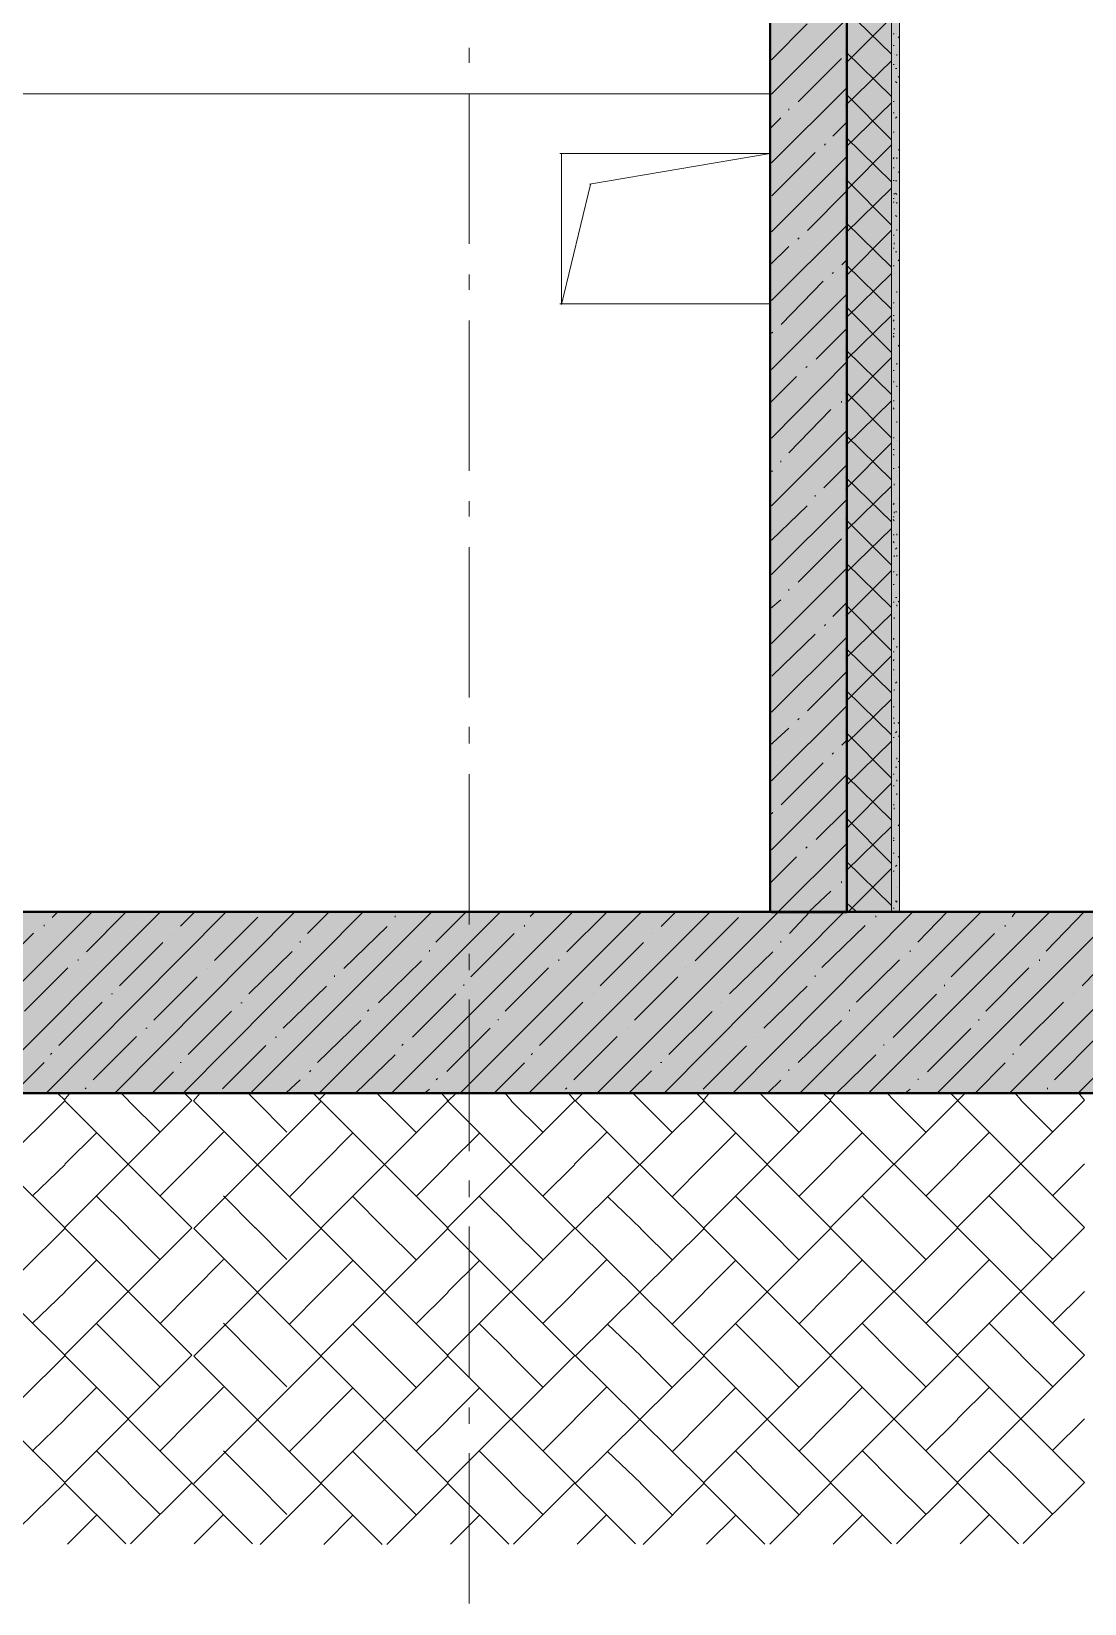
# Model space of a CAD drawing. Header units: millimetres. Extents: x -135211 to 49383, y -8033 to 228499.
# Drawn here: x -48053 to -44554, y 42859 to 48081 of the extents above; entities that cross this region are included whole.
import ezdxf

# ---------------------------------------------------------------- set-up
doc = ezdxf.new("R2010")
doc.units = ezdxf.units.MM
doc.layers.add('PDF _Геометрия', color=7, linetype='Continuous', true_color=0x1d1d1d)
doc.layers.add('PDF _Сплошная заливка', color=7, linetype='Continuous', true_color=0xffffff)

msp = doc.modelspace()

# ---------------------------------------------------------------- hatches: boundary and pattern name
at = {"layer": 'PDF _Сплошная заливка', "transparency": 33554559}
h = msp.add_hatch(color=256, dxfattribs=at)
h.paths.add_polyline_path([(-99774.8, 44556.2), (-99774.8, 45156.6), (-104045.4, 45156.6), (-104045.4, 44556.2)])
h.paths.add_polyline_path([(646.3, 44556.2), (646.3, 45156.6), (-26352.2, 45156.6), (-26352.2, 44556.2)])
h.paths.add_polyline_path([(-26398.8, 44556.2), (-26398.8, 45156.6), (-50899.8, 45156.6), (-50899.8, 44556.2)])
h.paths.add_polyline_path([(-50950.6, 44556.2), (-50950.6, 45156.6), (-98974.8, 45156.6), (-98974.8, 44556.2)])

# ---------------------------------------------------------------- linework, layer by layer
at = {"layer": 'PDF _Геометрия', "color": 7, "lineweight": 40}
for points in [[(-45594, 45155.2), (-45344.4, 45155.2), (-45344.4, 48283.7), (-45344.4, 48524.9), (-45344.4, 52533.9), (-45344.4, 52775.3), (-45344.4, 56733.4), (-45344.4, 56974.7), (-45344.4, 60932.9), (-45344.4, 61174.2), (-50644.8, 61174.2)], [(-50895.1, 44554.3), (-26392.5, 44554.3), (-26392.5, 45155.4), (-26392.5, 48283.9), (-26392.5, 48525.2), (-26392.5, 52534.1), (-26392.5, 52775.4), (-44091.7, 52775.4)], [(-50649, 48285.1), (-45598.9, 48285.1), (-45598.9, 45156.9)], [(-44096.1, 48285.1), (-26646.9, 48285.1), (-26646.9, 45156.8), (-50648.6, 45156.8)], [(-45344.4, 48283.7), (-45344.4, 45155.2)]]:
    msp.add_lwpolyline(points, dxfattribs=at)
at = {"layer": 'PDF _Геометрия', "color": 7, "lineweight": 9}
for points in [[(-47116, 61174.6), (-45168.9, 61174.6), (-45168.9, 57055.7), (-45194.3, 57055.7), (-45168.9, 57055.7), (-45168.9, 52856.3), (-45168.9, 48652.7), (-45168.9, 45156), (-45194.3, 45156)], [(-45347.5, 45156.4), (-45195.3, 45156.4), (-45195.3, 48653), (-45195.3, 52856.5), (-45347.5, 52856.5), (-45195.3, 52856.5), (-45195.3, 57055.9), (-45347.5, 57055.9), (-45195.3, 57055.9), (-45195.3, 61174.8), (-45347.5, 61174.8)], [(-45168.9, 45156), (-45168.9, 48652.7), (-45194.3, 48652.7), (-45168.9, 48652.7), (-45168.9, 52856.3), (-45194.3, 52856.3), (-45168.9, 52856.3), (-45168.9, 57055.7), (-45168.9, 61174.6), (-45194.3, 61174.6)], [(-50098.6, 47874.5), (-45598.9, 47874.5), (-45598.9, 48285.1)], [(-46599.1, 47976.5), (-46599.1, 48027.3)], [(-46199.8, 47574), (-45598.9, 47675.6), (-46297.6, 47675.6), (-45598.9, 47675.6), (-45598.9, 47874.5), (-48447.5, 47874.5)], [(-46599.1, 47375.4), (-46599.1, 47874.9)], [(-50098.6, 45156.9), (-45598.9, 45156.9), (-45598.9, 47176.1), (-46297.6, 47176.1), (-45598.9, 47176.1), (-45598.9, 47675.6)], [(-46292.6, 47174.6), (-46195.5, 47572.5)], [(-46599.1, 47223), (-46599.1, 47273.8)], [(-46599.1, 46621.9), (-46599.1, 47121.4)], [(-45598.9, 45457.4), (-45598.9, 46714.6)], [(-44274, 46727.4), (-44274, 45156.9), (-45171.5, 45156.9)], [(-45168.9, 46713.9), (-45168.9, 45456.6)], [(-46599.1, 46469.5), (-46599.1, 46520.3)], [(-46599.1, 45868.4), (-46599.1, 46368)], [(-46599.1, 45716.1), (-46599.1, 45771.1)], [(-46599.1, 45115), (-46599.1, 45614.5)], [(251.1, 45156.7), (640.3, 45156.7), (640.3, 44555.6), (-97975.2, 44555.6)], [(-46599.1, 44962.6), (-46599.1, 45017.6)], [(-46599.1, 44361.5), (-46599.1, 44865.2)], [(-46599.1, 44209.1), (-46599.1, 44264.1)], [(-46599.1, 43612.2), (-46599.1, 44111.7)], [(-46599.1, 43455.6), (-46599.1, 43510.6)], [(-46599.1, 42858.8), (-46599.1, 43358.2)]]:
    msp.add_lwpolyline(points, dxfattribs=at)
at = {"layer": 'PDF _Геометрия', "lineweight": 9}
for points in [[(-45195.3, 48005.3), (-45347.5, 48153.5)], [(-45594.4, 47987.4), (-45476, 48106)], [(-45594, 47873), (-45344.4, 48122.8)], [(-45347.5, 47975.7), (-45195.3, 48128)], [(-45195.3, 47865.6), (-45347.5, 48013.8)], [(-45505.9, 47847.8), (-45362, 47991.8)], [(-45347.5, 47836), (-45195.3, 47984.1)], [(-45594, 47644.4), (-45344.4, 47894.2)], [(-45195.3, 47721.7), (-45347.5, 47874)], [(-45347.5, 47696.3), (-45195.3, 47844.5)], [(-45597.6, 47759.8), (-45563.8, 47793.7)], [(-45537.4, 47820.2), (-45537.4, 47824.4)], [(-45390.8, 47733.3), (-45344.4, 47779.9)], [(-45418.9, 47703.1), (-45414.6, 47707.4)], [(-45195.3, 47582), (-45347.5, 47730.1)], [(-45347.5, 47552.3), (-45195.3, 47704.7)], [(-45594, 47415.8), (-45344.4, 47665.6)], [(-45593.4, 47535.6), (-45449.7, 47679.5)], [(-45195.3, 47438), (-45347.5, 47590.5)], [(-45475.4, 47420.1), (-45344.4, 47551.3)], [(-45347.5, 47412.7), (-45195.3, 47560.8)], [(-45594, 47187.2), (-45344.4, 47437)], [(-45195.3, 47298.3), (-45347.5, 47446.5)], [(-45347.5, 47268.7), (-45195.3, 47421.1)], [(-45506.6, 47390.8), (-45502.3, 47395.1)], [(-45600.9, 47303.7), (-45537.4, 47367.2)], [(-45361.1, 47305.7), (-45344.4, 47322.7)], [(-45392.6, 47276.6), (-45388.3, 47280.9)], [(-45195.3, 47158.7), (-45347.5, 47306.8)], [(-45347.5, 47129), (-45195.3, 47277.2)], [(-45562.9, 47107.7), (-45423.4, 47251.6)], [(-45594, 46958.6), (-45344.4, 47208.4)], [(-45195.3, 47014.7), (-45347.5, 47167.1)], [(-45347.5, 46989.3), (-45195.3, 47137.5)], [(-45594.4, 47078.6), (-45590.1, 47082.8)], [(-45445.7, 46992.5), (-45344.4, 47094.1)], [(-45195.3, 46875), (-45347.5, 47023.2)], [(-45594, 46730.1), (-45344.4, 46984)], [(-45480.3, 46964.4), (-45476, 46968.6)], [(-45347.5, 46845.4), (-45195.3, 46997.8)], [(-45599.9, 46846.3), (-45511.1, 46935.2)], [(-45362, 46848.8), (-45362, 46853)], [(-45195.3, 46731.1), (-45347.5, 46883.5)], [(-45347.5, 46705.7), (-45195.3, 46853.9)], [(-45536.6, 46681.3), (-45397.1, 46825.2)], [(-45594, 46505.7), (-45344.4, 46755.4)], [(-45195.3, 46591.4), (-45347.5, 46739.6)], [(-45347.5, 46561.8), (-45195.3, 46714.2)], [(-45563.8, 46650.7), (-45563.8, 46655)], [(-45420.4, 46564.9), (-45344.4, 46641.1)], [(-45594.4, 46620), (-45590.1, 46620)], [(-45195.3, 46451.7), (-45347.5, 46599.9)], [(-45449.7, 46536.5), (-45449.7, 46540.7)], [(-45347.5, 46422.1), (-45195.3, 46570.2)], [(-45594.4, 46391.5), (-45476, 46505.8)], [(-45594, 46277), (-45344.4, 46526.8)], [(-45195.3, 46307.8), (-45347.5, 46460.2)], [(-45347.5, 46282.4), (-45195.3, 46430.5)], [(-45505.9, 46251.8), (-45362, 46395.8)], [(-45594, 46048.4), (-45344.4, 46298.2)], [(-45195.3, 46168.1), (-45347.5, 46316.2)], [(-45347.5, 46138.5), (-45195.3, 46290.9)], [(-45537.4, 46224.3), (-45537.4, 46228.6)], [(-45597.6, 46164), (-45563.8, 46193.6)], [(-45390.8, 46137.4), (-45344.4, 46183.9)], [(-45195.3, 46024.2), (-45347.5, 46176.5)], [(-45347.5, 45998.8), (-45195.3, 46147)], [(-45594, 45819.8), (-45344.4, 46069.6)], [(-45593.4, 45939.6), (-45449.7, 46079.3)], [(-45418.9, 46107.1), (-45414.6, 46111.4)], [(-45195.3, 45884.5), (-45347.5, 46032.6)], [(-45347.5, 45854.8), (-45195.3, 46007.2)], [(-45475.4, 45824.1), (-45344.4, 45955.3)], [(-45195.3, 45744.8), (-45347.5, 45893)], [(-45347.5, 45715.2), (-45195.3, 45863.3)], [(-45594, 45591.3), (-45344.4, 45841)], [(-45600.9, 45707.9), (-45537.4, 45767.2)], [(-45506.6, 45794.9), (-45502.3, 45799.1)], [(-45195.3, 45600.8), (-45347.5, 45753.2)], [(-45361.1, 45709.8), (-45344.4, 45726.7)], [(-45347.5, 45575.5), (-45195.3, 45723.6)], [(-45562.9, 45511.8), (-45423.4, 45651.5)], [(-45392.6, 45680.7), (-45388.3, 45684.9)], [(-45594, 45362.7), (-45344.4, 45612.4)], [(-45195.3, 45461.2), (-45347.5, 45609.3)], [(-45347.5, 45431.5), (-45195.3, 45583.9)], [(-45445.7, 45396.5), (-45344.4, 45498.1)], [(-45594.4, 45482.7), (-45590.1, 45486.9)], [(-45195.3, 45317.2), (-45347.5, 45469.6)], [(-45347.5, 45291.8), (-45195.3, 45440)], [(-45573, 45155.2), (-45344.4, 45383.8)], [(-45599.9, 45250.4), (-45511.1, 45339.3)], [(-45480.3, 45368.5), (-45476, 45372.8)], [(-45195.3, 45177.5), (-45347.5, 45325.7)], [(-45339.4, 45156.4), (-45195.3, 45300.3)], [(-45362, 45252.8), (-45362, 45257)], [(-45469.2, 45157.3), (-45397.1, 45225.1)], [(-45309.3, 45154.8), (-45343.3, 45184.4)], [(-48454.9, 44553.7), (-47853.8, 45154.8)], [(-48226.8, 44553.9), (-47625.7, 45155)], [(-48003.2, 44555.7), (-47406.3, 45156.8)], [(-47984.6, 45137.8), (-47967.8, 45154.8)], [(-47870.8, 45023.7), (-47739.7, 45155)], [(-47775.1, 44555.9), (-47178.2, 45157)], [(-47558.4, 45108.5), (-47511.6, 45155.1)], [(-47547, 44556), (-46950.1, 45157.2)], [(-47444.9, 44994.6), (-47301, 45138.6)], [(-47323.1, 44556.2), (-46721.9, 45157.3)], [(-47136, 45085.1), (-47064.1, 45157.1)], [(-47095, 44556.4), (-46493.8, 45157.5)], [(-46858.1, 44553.4), (-46256.9, 45154.5)], [(-46844.8, 45138.9), (-46844.8, 45143.2)], [(-46709.3, 45055.8), (-46607.9, 45157.4)], [(-46629.9, 44553.6), (-46028.8, 45154.7)], [(-46401.8, 44553.7), (-45800.7, 45154.9)], [(-46396.8, 45140.7), (-46379.7, 45157.6)], [(-46274.2, 45023.4), (-46142.8, 45154.6)], [(-46173.6, 44553.9), (-45572.5, 45155.1)], [(-45961.3, 45108.2), (-45914.7, 45154.8)], [(-45949.8, 44555.7), (-45353.2, 45156.8)], [(-45848, 44994.3), (-45704.1, 45138.2)], [(-45722.2, 44555.9), (-45125.1, 45157)], [(-45535.1, 45084.8), (-45467.2, 45156.7)], [(-45497.8, 44556), (-44896.9, 45157.2)], [(-45348.7, 45155.2), (-45344.4, 45155.2)], [(-45270.1, 44556.2), (-44668.8, 45157.3)], [(-45247.9, 45138.6), (-45247.9, 45142.8)], [(-45199.6, 45156.4), (-45195.3, 45156.4)], [(-45108.4, 45055.5), (-45011, 45157.1)], [(-45041.9, 44556.4), (-44440.7, 45157.4)], [(-44805, 44553.4), (-44203.8, 45154.6)], [(-44795.3, 45140.3), (-44782.9, 45157.2)], [(-44681.5, 45026.2), (-44554.7, 45157.4)], [(-44576.7, 44553.6), (-43975.7, 45154.8)], [(-48190.5, 44941.4), (-48046.8, 45085.3)], [(-48011.7, 45108.7), (-48011.7, 45113)], [(-47581.8, 45082.5), (-47581.8, 45082.5)], [(-47015.2, 44968.4), (-46871.1, 45108.1)], [(-46593.6, 44941), (-46449.9, 45085)], [(-46414.8, 45108.4), (-46414.8, 45112.7)], [(-45993.7, 45085.3), (-45993.7, 45085.3)], [(-45427, 44971.2), (-45283, 45110.9)], [(-44997.2, 44940.7), (-44853.1, 45084.6)], [(-44818, 45108.1), (-44818, 45112.4)], [(-47760.8, 44910.9), (-47616.9, 45054.8)], [(-47331, 44884.6), (-47187, 45024.4)], [(-47160.6, 45055.2), (-47160.6, 45059.4)], [(-46730.7, 45024.7), (-46730.7, 45028.9)], [(-46163.9, 44910.6), (-46020, 45054.5)], [(-45734.1, 44884.3), (-45590.1, 45024)], [(-45563.8, 45054.9), (-45563.8, 45059.1)], [(-45133.8, 45024.3), (-45133.8, 45028.6)], [(-44562.6, 44910.3), (-44423.1, 45054.2)], [(-48076.6, 44827.2), (-47932.8, 44971.1)], [(-47897.7, 44994.6), (-47897.7, 44998.8)], [(-47467.7, 44968.3), (-47467.7, 44968.3)], [(-46900.8, 44854.2), (-46757, 44993.9)], [(-46479.8, 44826.9), (-46335.9, 44970.8)], [(-46300.8, 44994.2), (-46300.8, 44998.4)], [(-45879.6, 44971.1), (-45879.6, 44971.1)], [(-45312.6, 44857), (-45168.9, 44996.7)], [(-44882.8, 44826.5), (-44739, 44970.4)], [(-44703.9, 44993.9), (-44703.9, 44998.1)], [(-47646.9, 44796.7), (-47502.8, 44940.6)], [(-47046.6, 44941), (-47046.6, 44945.2)], [(-46616.6, 44910.5), (-46616.6, 44914.7)], [(-46050, 44796.4), (-45905.9, 44940.3)], [(-45449.7, 44940.6), (-45449.7, 44944.8)], [(-45019.8, 44910.1), (-45019.8, 44914.4)], [(-47787.8, 44884.6), (-47783.6, 44884.6)], [(-47216.6, 44770.4), (-47072.9, 44910.1)], [(-46786.9, 44740), (-46643, 44883.9)], [(-46186.7, 44884.2), (-46186.7, 44884.2)], [(-45619.7, 44770.1), (-45476, 44909.8)], [(-45190, 44739.7), (-45046.1, 44883.6)], [(-44589.8, 44883.9), (-44589.8, 44883.9)], [(-47962.7, 44713), (-47818.7, 44856.9)], [(-47532.5, 44682.5), (-47388.8, 44826.4)], [(-47357.9, 44854.1), (-47353.7, 44854.1)], [(-46936.7, 44826.8), (-46932.5, 44831)], [(-46365.9, 44712.6), (-46221.8, 44856.6)], [(-45935.6, 44682.2), (-45791.9, 44826.1)], [(-45765.6, 44856.9), (-45765.6, 44856.9)], [(-45335.6, 44826.4), (-45335.6, 44830.7)], [(-44769, 44712.3), (-44624.9, 44856.2)], [(-47673.7, 44770.4), (-47669.5, 44770.4)], [(-47102.8, 44656.2), (-46958.8, 44795.9)], [(-46673, 44625.7), (-46528.9, 44769.7)], [(-46502.6, 44796.3), (-46502.6, 44800.5)], [(-46072.7, 44770), (-46072.7, 44770)], [(-45505.9, 44655.9), (-45362, 44795.6)], [(-45076.1, 44625.4), (-44932, 44769.4)], [(-44905.7, 44796), (-44905.7, 44800.2)], [(-47848.4, 44598.8), (-47704.6, 44742.7)], [(-47418.6, 44568.3), (-47274.7, 44712.2)], [(-47243.8, 44739.8), (-47239.6, 44739.8)], [(-46822.7, 44712.6), (-46818.4, 44716.8)], [(-46251.5, 44598.4), (-46107.8, 44742.3)], [(-45821.7, 44567.9), (-45677.8, 44711.8)], [(-45642.7, 44739.6), (-45642.7, 44739.6)], [(-45221.6, 44712.2), (-45221.6, 44716.4)], [(-44654.5, 44598.1), (-44510.9, 44742)], [(-48113.1, 44554.2), (-48011.7, 44655.8)], [(-47989.6, 44682.4), (-47985.4, 44686.7)], [(-47559.7, 44656.1), (-47555.5, 44656.1)], [(-46976.2, 44554.7), (-46844.8, 44681.7)], [(-46516.5, 44553.9), (-46414.8, 44655.5)], [(-46392.8, 44682.1), (-46388.5, 44686.3)], [(-45962.9, 44655.8), (-45958.6, 44655.8)], [(-45379, 44554.4), (-45247.9, 44681.4)], [(-44919.4, 44553.5), (-44818, 44655.1)], [(-44791.6, 44681.7), (-44791.6, 44685.9)], [(-47653.8, 44553.3), (-47581.8, 44625.3)], [(-47129.8, 44625.6), (-47125.5, 44629.9)], [(-46708.6, 44598.4), (-46704.4, 44602.6)], [(-46065.9, 44556.2), (-45993.7, 44628.1)], [(-45537.4, 44628.5), (-45537.4, 44632.7)], [(-45107.5, 44598), (-45107.5, 44602.2)], [(-47875.5, 44568.2), (-47871.3, 44572.4)], [(-47207.1, 44555.7), (-47160.6, 44598)], [(-46747.7, 44554.8), (-46730.7, 44567.5)], [(-46278.7, 44567.9), (-46274.5, 44572.1)], [(-45606.2, 44555.3), (-45563.8, 44597.7)], [(-45150.6, 44554.5), (-45133.8, 44567.2)], [(-44677.6, 44567.5), (-44677.6, 44571.8)]]:
    msp.add_lwpolyline(points, dxfattribs=at)
at = {"layer": 'PDF _Геометрия', "color": 252, "lineweight": 9, "true_color": 0x959595}
for points in [[(-45190.8, 48072.9), (-45186.5, 48072.9)], [(-45177.7, 48075.7), (-45177.7, 48075.7)], [(-45168.9, 48058.7), (-45173.2, 48062.9)], [(-45190.8, 48034.9), (-45186.5, 48034.9)], [(-45186.5, 48003.9), (-45186.5, 48003.9)], [(-45177.7, 48005.1), (-45177.7, 48000.9)], [(-45190.8, 47971.4), (-45186.5, 47971.4)], [(-45177.7, 47958.5), (-45182, 47958.5)], [(-45177.7, 47910.6), (-45182, 47914.9)], [(-45168.9, 47933), (-45173.2, 47928.8)], [(-45195.3, 47852.9), (-45195.3, 47848.7)], [(-45190.8, 47848.6), (-45186.5, 47848.6)], [(-45190.8, 47810.5), (-45186.5, 47810.5)], [(-45177.7, 47797.7), (-45182, 47793.5)], [(-45195.3, 47768.2), (-45195.3, 47772.5)], [(-45190.8, 47747), (-45186.5, 47747)], [(-45168.9, 47766.6), (-45168.9, 47762.3)], [(-45195.3, 47687.8), (-45195.3, 47687.8)], [(-45168.9, 47687.5), (-45173.2, 47687.5)], [(-45186.5, 47662.3), (-45190.8, 47658.1)], [(-45177.7, 47658), (-45177.7, 47662.2)], [(-45190.8, 47628.5), (-45186.5, 47628.5)], [(-45190.8, 47586.1), (-45186.5, 47586.1)], [(-45177.7, 47584.6), (-45182, 47584.6)], [(-45168.9, 47614.2), (-45173.2, 47614.2)], [(-45190.8, 47526.8), (-45186.5, 47526.8)], [(-45186.5, 47543.8), (-45186.5, 47539.6)], [(-45177.7, 47539.4), (-45182, 47543.7)], [(-45168.9, 47567.6), (-45168.9, 47571.8)], [(-45186.5, 47514.1), (-45190.8, 47514.1)], [(-45177.7, 47514), (-45177.7, 47509.8)], [(-45177.7, 47466.1), (-45182, 47470.3)], [(-45177.7, 47419.5), (-45177.7, 47423.8)], [(-45190.8, 47404.1), (-45186.5, 47404.1)], [(-45186.5, 47394.2), (-45186.5, 47394.2)], [(-45186.5, 47378.7), (-45186.5, 47374.4)], [(-45195.3, 47319.5), (-45195.3, 47323.8)], [(-45190.8, 47361.7), (-45186.5, 47361.7)], [(-45177.7, 47348.9), (-45182, 47348.9)], [(-45168.9, 47323.5), (-45173.2, 47319.2)], [(-45190.8, 47302.5), (-45186.5, 47302.5)], [(-45186.5, 47275.7), (-45186.5, 47275.7)], [(-45195.3, 47243.3), (-45195.3, 47239.1)], [(-45177.7, 47213.5), (-45177.7, 47217.7)], [(-45190.8, 47179.7), (-45186.5, 47179.7)], [(-45186.5, 47165.6), (-45186.5, 47165.6)], [(-45190.8, 47137.4), (-45186.5, 47137.4)], [(-45186.5, 47123.3), (-45190.8, 47119.1)], [(-45168.9, 47118.9), (-45168.9, 47123.1)], [(-45190.8, 47078.1), (-45186.5, 47078.1)], [(-45186.5, 47065.4), (-45190.8, 47069.7)], [(-45186.5, 47095.1), (-45186.5, 47090.8)], [(-45168.9, 47039.8), (-45173.2, 47035.6)], [(-45195.3, 46959.7), (-45195.3, 46955.5)], [(-45190.8, 46955.4), (-45186.5, 46955.4)], [(-45177.7, 46975), (-45177.7, 46979.3)], [(-45190.8, 46917.3), (-45186.5, 46917.3)], [(-45186.5, 46930), (-45186.5, 46930)], [(-45177.7, 46904.5), (-45177.7, 46900.2)], [(-45190.8, 46853.8), (-45186.5, 46853.8)], [(-45186.5, 46827), (-45190.8, 46831.2)], [(-45168.9, 46831), (-45168.9, 46826.8)], [(-45177.7, 46785.9), (-45177.7, 46781.7)], [(-45190.8, 46731), (-45186.5, 46731)], [(-45190.8, 46692.9), (-45186.5, 46692.9)], [(-45177.7, 46722.4), (-45177.7, 46722.4)], [(-45186.5, 46674.6), (-45190.8, 46674.6)], [(-45168.9, 46674.3), (-45168.9, 46678.6)], [(-45190.8, 46629.4), (-45186.5, 46629.4)], [(-45177.7, 46620.8), (-45177.7, 46620.8)], [(-45177.7, 46603.9), (-45177.7, 46603.9)], [(-45168.9, 46633.5), (-45173.2, 46633.5)], [(-45168.9, 46591.1), (-45168.9, 46591.1)], [(-45186.5, 46574.4), (-45186.5, 46578.6)], [(-45186.5, 46513.7), (-45190.8, 46509.4)], [(-45190.8, 46510.9), (-45186.5, 46510.9)], [(-45186.5, 46485.5), (-45186.5, 46481.3)], [(-45177.7, 46485.4), (-45182, 46485.4)], [(-45177.7, 46530.5), (-45177.7, 46530.5)], [(-45195.3, 46430.5), (-45195.3, 46430.5)], [(-45190.8, 46468.6), (-45186.5, 46468.6)], [(-45186.5, 46455.8), (-45190.8, 46460.1)], [(-45190.8, 46409.3), (-45186.5, 46409.3)], [(-45186.5, 46382.4), (-45190.8, 46386.7)], [(-45177.7, 46412), (-45177.7, 46407.7)], [(-45186.5, 46335.9), (-45186.5, 46340.1)], [(-45177.7, 46365.4), (-45182, 46361.2)], [(-45177.7, 46341.5), (-45177.7, 46337.2)], [(-45190.8, 46286.5), (-45186.5, 46286.5)], [(-45177.7, 46273.7), (-45177.7, 46277.9)], [(-45190.8, 46244.2), (-45186.5, 46244.2)], [(-45190.8, 46184.9), (-45186.5, 46184.9)], [(-45177.7, 46200.3), (-45182, 46200.3)], [(-45177.7, 46176.4), (-45177.7, 46172.1)], [(-45168.9, 46184.7), (-45173.2, 46188.9)], [(-45186.5, 46129.9), (-45186.5, 46134.1)], [(-45186.5, 46065), (-45190.8, 46065)], [(-45190.8, 46062.2), (-45186.5, 46062.2)], [(-45190.8, 46019.8), (-45186.5, 46019.8)], [(-45177.7, 46035.2), (-45177.7, 46039.5)], [(-45195.3, 45981.8), (-45195.3, 45986)], [(-45186.5, 45994.4), (-45190.8, 45990.2)], [(-45190.8, 45960.6), (-45186.5, 45960.6)], [(-45186.5, 45946.4), (-45186.5, 45946.4)], [(-45177.7, 45920.9), (-45182, 45916.6)], [(-45186.5, 45891.4), (-45186.5, 45895.6)], [(-45190.8, 45837.8), (-45186.5, 45837.8)], [(-45190.8, 45799.7), (-45186.5, 45799.7)], [(-45186.5, 45785.6), (-45186.5, 45781.3)], [(-45177.7, 45755.8), (-45182, 45751.6)], [(-45168.9, 45781.1), (-45173.2, 45785.3)], [(-45190.8, 45736.2), (-45186.5, 45736.2)], [(-45177.7, 45727.6), (-45177.7, 45727.6)], [(-45168.9, 45740.2), (-45173.2, 45740.2)], [(-45177.7, 45664.1), (-45177.7, 45668.4)], [(-45168.9, 45655.6), (-45173.2, 45655.6)], [(-45190.8, 45613.4), (-45186.5, 45613.4)], [(-45177.7, 45637.3), (-45182, 45637.3)], [(-45177.7, 45590.7), (-45177.7, 45594.9)], [(-45168.9, 45607.5), (-45168.9, 45607.5)], [(-45195.3, 45575.5), (-45195.3, 45571.2)], [(-45190.8, 45575.3), (-45186.5, 45575.3)], [(-45177.7, 45545.6), (-45177.7, 45549.8)], [(-45195.3, 45490.8), (-45195.3, 45495)], [(-45190.8, 45511.8), (-45186.5, 45511.8)], [(-45186.5, 45520.3), (-45186.5, 45520.3)], [(-45186.5, 45501.9), (-45186.5, 45497.7)], [(-45186.5, 45446.9), (-45186.5, 45446.9)], [(-45168.9, 45446.7), (-45173.2, 45442.4)], [(-45186.5, 45401.8), (-45190.8, 45401.8)], [(-45190.8, 45393.3), (-45186.5, 45393.3)], [(-45195.3, 45372.2), (-45195.3, 45376.5)], [(-45190.8, 45351), (-45186.5, 45351)], [(-45186.5, 45336.8), (-45186.5, 45336.8)], [(-45168.9, 45336.6), (-45173.2, 45340.8)], [(-45190.8, 45291.7), (-45186.5, 45291.7)], [(-45177.7, 45311.3), (-45182, 45307.1)], [(-45177.7, 45236.5), (-45177.7, 45236.5)], [(-45177.7, 45192.7), (-45177.7, 45188.5), (-45182, 45192.7)], [(-45190.8, 45168.9), (-45186.5, 45168.9)], [(-45168.9, 45163), (-45168.9, 45158.8)]]:
    msp.add_lwpolyline(points, dxfattribs=at)
at = {"layer": 'PDF _Геометрия', "color": 7, "lineweight": 9}
msp.add_lwpolyline([(-46292, 47673.9), (-46292, 47174.3)], close=True, dxfattribs=at)
at = {"layer": 'PDF _Геометрия', "color": 28, "lineweight": 9, "true_color": 0x0e0e0e}
for points in [[(-48368.9, 43259.5), (-47941.5, 43682.8), (-48368.9, 44106.1), (-47941.5, 44529.4), (-47967.2, 44554.8)], [(-47944.9, 44530.8), (-47924, 44556.2)], [(-47943.6, 43260.3), (-47520.4, 43683.6), (-47943.6, 44106.9), (-47520.4, 44530.2), (-47545.6, 44555.6)], [(-47730.9, 44529.9), (-47756.1, 44555.2)], [(-47515.1, 44528.3), (-47494, 44553.7)], [(-47513.6, 43257.8), (-47090.4, 43681.1), (-47513.6, 44104.5), (-47090.4, 44527.8), (-47115.8, 44553.2)], [(-47309.8, 44530.7), (-47335.1, 44556.1)], [(-47098.3, 44530.7), (-47072.9, 44556.1)], [(-47092.4, 43258.6), (-46669.3, 43681.9), (-47092.4, 44105.3), (-46669.3, 44528.6), (-46690.5, 44554)], [(-46879.9, 44528.2), (-46905.3, 44553.6)], [(-46671.7, 43259.4), (-46248.1, 43682.8), (-46671.7, 44106.1), (-46248.1, 44529.4), (-46269.5, 44554.8)], [(-46668.5, 44528.3), (-46643, 44553.7)], [(-46458.7, 44529), (-46480, 44554.4)], [(-46247.4, 44529.1), (-46221.8, 44554.5)], [(-46246, 43258.5), (-45818.2, 43681.9), (-46246, 44105.2), (-45818.2, 44528.6), (-45843.4, 44553.9)], [(-46028.8, 44528.2), (-46053.9, 44553.6)], [(-45821.6, 44529.9), (-45800.7, 44555.3)], [(-45820.5, 43259.4), (-45397.1, 43682.7), (-45820.5, 44106), (-45397.1, 44529.4), (-45422.4, 44554.7)], [(-45607.6, 44529), (-45632.9, 44554.3)], [(-45400.5, 44530.7), (-45379.5, 44556)], [(-45399.2, 43260.2), (-44975.9, 43683.5), (-45399.2, 44106.8), (-44975.9, 44530.1), (-45001.3, 44555.5)], [(-45186.5, 44529.7), (-45211.9, 44555.1)], [(-44977.9, 43261), (-44554.7, 43684.3), (-44977.9, 44107.6), (-44554.7, 44530.9), (-44576, 44556.3)], [(-44975, 44529.8), (-44949.6, 44555.2)], [(-44765.3, 44530.5), (-44786.5, 44555.9)], [(-48149.2, 43056.3), (-47941.5, 43259.5), (-48368.9, 43682.8), (-47941.5, 44106.1), (-48368.9, 44529.4)], [(-47723.8, 43057.1), (-47520.4, 43260.3), (-47943.6, 43683.6), (-47520.4, 44106.9), (-47943.6, 44530.2)], [(-47941.5, 44529.4), (-47941.5, 44529.4)], [(-47941.5, 44529.4), (-47941.5, 44529.4)], [(-47625.7, 44424.2), (-47731.7, 44530)], [(-47520.4, 44530.2), (-47520.4, 44530.2)], [(-47520.4, 44530.2), (-47520.4, 44530.2)], [(-47293.8, 43054.6), (-47090.4, 43257.8), (-47513.6, 43681.1), (-47090.4, 44104.5), (-47513.6, 44527.8)], [(-47204.5, 44425), (-47310.6, 44530.8)], [(-46872.6, 43055.4), (-46669.3, 43258.6), (-47092.4, 43681.9), (-46669.3, 44105.3), (-47092.4, 44528.6)], [(-47090.4, 44527.8), (-47090.4, 44527.8)], [(-47090.4, 44527.8), (-47090.4, 44527.8)], [(-46774.6, 44422.6), (-46880.6, 44528.4)], [(-46451.4, 43056.2), (-46248.1, 43259.4), (-46671.7, 43682.8), (-46248.1, 44106.1), (-46671.7, 44529.4)], [(-46669.3, 44528.6), (-46669.3, 44528.6)], [(-46669.3, 44528.6), (-46669.3, 44528.6)], [(-46353.4, 44423.4), (-46459.5, 44529.2)], [(-46248.1, 44529.4), (-46248.1, 44529.4)], [(-46248.1, 44529.4), (-46248.1, 44529.4)], [(-46021.4, 43055.3), (-45818.2, 43258.5), (-46246, 43681.9), (-45818.2, 44105.2), (-46246, 44528.6)], [(-45923.5, 44422.5), (-46029.5, 44528.3)], [(-45600.2, 43056.2), (-45397.1, 43259.4), (-45820.5, 43682.7), (-45397.1, 44106), (-45820.5, 44529.4)], [(-45818.2, 44528.6), (-45818.2, 44528.6)], [(-45818.2, 44528.6), (-45818.2, 44528.6)], [(-45502.3, 44423.3), (-45608.3, 44529.2)], [(-45178.9, 43057), (-44975.9, 43260.2), (-45399.2, 43683.5), (-44975.9, 44106.8), (-45399.2, 44530.1)], [(-45397.1, 44529.4), (-45397.1, 44529.4)], [(-45397.1, 44529.4), (-45397.1, 44529.4)], [(-45081.2, 44424.1), (-45187.2, 44529.9)], [(-44758.2, 43057.8), (-44554.7, 43261), (-44977.9, 43684.3), (-44554.7, 44107.6), (-44977.9, 44530.9)], [(-44975.9, 44530.1), (-44975.9, 44530.1)], [(-44975.9, 44530.1), (-44975.9, 44530.1)], [(-44660, 44424.9), (-44766, 44530.7)], [(-44554.7, 44530.9), (-44554.7, 44530.9)], [(-44554.7, 44530.9), (-44554.7, 44530.9)], [(-47942, 44318), (-47836.2, 44423.8)], [(-47520.9, 44318.8), (-47415.1, 44424.6)], [(-47090.9, 44316.3), (-46985.2, 44422.2)], [(-46669.8, 44317.1), (-46564, 44423)], [(-46248.6, 44318), (-46142.8, 44423.8)], [(-45818.7, 44317.1), (-45712.9, 44422.9)], [(-45397.5, 44317.9), (-45291.8, 44423.7)], [(-44976.3, 44318.7), (-44870.6, 44424.5)], [(-48051.4, 44212), (-47941.5, 44317.8)], [(-47626, 44212.8), (-47520.4, 44318.6)], [(-47196.1, 44210.3), (-47090.4, 44316.2)], [(-46774.9, 44211.1), (-46669.3, 44317)], [(-46353.8, 44211.9), (-46248.1, 44317.8)], [(-45923.8, 44211), (-45818.2, 44316.9)], [(-45502.6, 44211.8), (-45397.1, 44317.7)], [(-45082, 44212.6), (-44975.9, 44318.5)], [(-44660.8, 44213.4), (-44554.7, 44319.2)], [(-47730.9, 44106.5), (-47836.9, 44212.4)], [(-47309.8, 44107.3), (-47415.7, 44213.1)], [(-46879.9, 44104.9), (-46985.8, 44210.7)], [(-46458.7, 44105.7), (-46564.6, 44211.5)], [(-46028.8, 44104.8), (-46139, 44210.7)], [(-45607.6, 44105.6), (-45713.5, 44211.5)], [(-45186.5, 44106.4), (-45292.3, 44212.3)], [(-44765.3, 44107.2), (-44871.1, 44213)], [(-47941.5, 44106.1), (-47941.5, 44106.1)], [(-47941.5, 44106.1), (-47941.5, 44106.1)], [(-47625.7, 44000.9), (-47731.7, 44106.7)], [(-47520.4, 44106.9), (-47520.4, 44106.9)], [(-47520.4, 44106.9), (-47520.4, 44106.9)], [(-47204.5, 44001.7), (-47310.6, 44107.5)], [(-47090.4, 44104.5), (-47090.4, 44104.5)], [(-47090.4, 44104.5), (-47090.4, 44104.5)], [(-46774.6, 43999.2), (-46880.6, 44105.1)], [(-46669.3, 44105.3), (-46669.3, 44105.3)], [(-46669.3, 44105.3), (-46669.3, 44105.3)], [(-46353.4, 44000.1), (-46459.5, 44105.9)], [(-46248.1, 44106.1), (-46248.1, 44106.1)], [(-46248.1, 44106.1), (-46248.1, 44106.1)], [(-45923.5, 43999.2), (-46029.5, 44105)], [(-45818.2, 44105.2), (-45818.2, 44105.2)], [(-45818.2, 44105.2), (-45818.2, 44105.2)], [(-45502.3, 44000), (-45608.3, 44105.8)], [(-45397.1, 44106), (-45397.1, 44106)], [(-45397.1, 44106), (-45397.1, 44106)], [(-45081.2, 44000.8), (-45187.2, 44106.6)], [(-44975.9, 44106.8), (-44975.9, 44106.8)], [(-44975.9, 44106.8), (-44975.9, 44106.8)], [(-44660, 44001.6), (-44766, 44107.4)], [(-44554.7, 44107.6), (-44554.7, 44107.6)], [(-44554.7, 44107.6), (-44554.7, 44107.6)], [(-47942, 43894.7), (-47836.2, 44000.5)], [(-47520.9, 43895.5), (-47415.1, 44001.3)], [(-47090.9, 43893), (-46985.2, 43998.8)], [(-46669.8, 43893.8), (-46564, 43999.6)], [(-46248.6, 43894.6), (-46142.8, 44000.5)], [(-45818.7, 43893.8), (-45712.9, 43999.6)], [(-45397.5, 43894.5), (-45291.8, 44000.4)], [(-44976.3, 43895.3), (-44870.6, 44001.2)], [(-48051.4, 43788.6), (-47941.5, 43894.5)], [(-47626, 43789.4), (-47520.4, 43895.3)], [(-47196.1, 43787), (-47090.4, 43892.8)], [(-46774.9, 43787.8), (-46669.3, 43893.6)], [(-46353.8, 43788.6), (-46248.1, 43894.5)], [(-45923.8, 43787.7), (-45818.2, 43893.5)], [(-45502.6, 43788.5), (-45397.1, 43894.4)], [(-45082, 43789.3), (-44975.9, 43895.1)], [(-44660.8, 43790.1), (-44554.7, 43895.9)], [(-47730.9, 43683.2), (-47836.9, 43789)], [(-47309.8, 43684), (-47415.7, 43789.9)], [(-46879.9, 43681.5), (-46985.8, 43787.4)], [(-46458.7, 43682.3), (-46564.6, 43788.2)], [(-46028.8, 43681.5), (-46139, 43787.3)], [(-45607.6, 43682.3), (-45713.5, 43788.1)], [(-45186.5, 43683.1), (-45292.3, 43788.9)], [(-44765.3, 43683.9), (-44871.1, 43789.7)], [(-47941.5, 43682.8), (-47941.5, 43682.8)], [(-47941.5, 43682.8), (-47941.5, 43682.8)], [(-47625.7, 43577.6), (-47731.7, 43683.4)], [(-47520.4, 43683.6), (-47520.4, 43683.6)], [(-47520.4, 43683.6), (-47520.4, 43683.6)], [(-47204.5, 43578.4), (-47310.6, 43684.2)], [(-47090.4, 43681.1), (-47090.4, 43681.1)], [(-47090.4, 43681.1), (-47090.4, 43681.1)], [(-46774.6, 43575.9), (-46880.6, 43681.8)], [(-46669.3, 43681.9), (-46669.3, 43681.9)], [(-46669.3, 43681.9), (-46669.3, 43681.9)], [(-46353.4, 43576.7), (-46459.5, 43682.6)], [(-46248.1, 43682.8), (-46248.1, 43682.8)], [(-46248.1, 43682.8), (-46248.1, 43682.8)], [(-45923.5, 43575.9), (-46029.5, 43681.7)], [(-45818.2, 43681.9), (-45818.2, 43681.9)], [(-45818.2, 43681.9), (-45818.2, 43681.9)], [(-45502.3, 43576.7), (-45608.3, 43682.5)], [(-45397.1, 43682.7), (-45397.1, 43682.7)], [(-45397.1, 43682.7), (-45397.1, 43682.7)], [(-45081.2, 43577.4), (-45187.2, 43683.3)], [(-44975.9, 43683.5), (-44975.9, 43683.5)], [(-44975.9, 43683.5), (-44975.9, 43683.5)], [(-44660, 43578.2), (-44766, 43684.1)], [(-44554.7, 43684.3), (-44554.7, 43684.3)], [(-44554.7, 43684.3), (-44554.7, 43684.3)], [(-47942, 43471.3), (-47836.2, 43577.2)], [(-47520.9, 43472.2), (-47415.1, 43578)], [(-47090.9, 43469.7), (-46985.2, 43575.5)], [(-46669.8, 43470.5), (-46564, 43576.3)], [(-46248.6, 43471.3), (-46142.8, 43577.1)], [(-45818.7, 43470.4), (-45712.9, 43576.3)], [(-45397.5, 43471.2), (-45291.8, 43577.1)], [(-44976.3, 43472), (-44870.6, 43577.9)], [(-48051.4, 43365.3), (-47941.5, 43471.1)], [(-47626, 43366.1), (-47520.4, 43472)], [(-47196.1, 43363.6), (-47090.4, 43469.5)], [(-46774.9, 43364.5), (-46669.3, 43470.3)], [(-46353.8, 43365.3), (-46248.1, 43471.1)], [(-45923.8, 43364.4), (-45818.2, 43470.2)], [(-45502.6, 43365.2), (-45397.1, 43471.1)], [(-45082, 43366), (-44975.9, 43471.8)], [(-44660.8, 43366.8), (-44554.7, 43472.6)], [(-47730.9, 43259.9), (-47836.9, 43365.7)], [(-47309.8, 43260.7), (-47415.7, 43366.6)], [(-46879.9, 43258.2), (-46985.8, 43364)], [(-46458.7, 43259), (-46564.6, 43364.9)], [(-46028.8, 43258.2), (-46139, 43364)], [(-45607.6, 43258.9), (-45713.5, 43364.8)], [(-45186.5, 43259.8), (-45292.3, 43365.6)], [(-44765.3, 43260.6), (-44871.1, 43366.4)], [(-47739.7, 43056.8), (-47943.2, 43260)], [(-47941.5, 43259.5), (-47941.5, 43259.5)], [(-47941.5, 43259.5), (-47941.5, 43259.5)], [(-47625.7, 43154.3), (-47731.7, 43260.1)], [(-47318.6, 43057.6), (-47522, 43260.8)], [(-47520.4, 43260.3), (-47520.4, 43260.3)], [(-47520.4, 43260.3), (-47520.4, 43260.3)], [(-47204.5, 43155.1), (-47310.6, 43260.9)], [(-46888.6, 43055.1), (-47092, 43258.3)], [(-47090.4, 43257.8), (-47090.4, 43257.8)], [(-47090.4, 43257.8), (-47090.4, 43257.8)], [(-46774.6, 43152.6), (-46880.6, 43258.4)], [(-46467.5, 43055.9), (-46670.8, 43259.2)], [(-46669.3, 43258.6), (-46669.3, 43258.6)], [(-46669.3, 43258.6), (-46669.3, 43258.6)], [(-46353.4, 43153.4), (-46459.5, 43259.2)], [(-46046.3, 43056.7), (-46249.5, 43259.9)], [(-46248.1, 43259.4), (-46248.1, 43259.4)], [(-46248.1, 43259.4), (-46248.1, 43259.4)], [(-45923.5, 43152.5), (-46029.5, 43258.3)], [(-45616.4, 43055.9), (-45819.5, 43259.1)], [(-45818.2, 43258.5), (-45818.2, 43258.5)], [(-45818.2, 43258.5), (-45818.2, 43258.5)], [(-45502.3, 43153.3), (-45608.3, 43259.2)], [(-45195.3, 43056.7), (-45398.3, 43259.9)], [(-45397.1, 43259.4), (-45397.1, 43259.4)], [(-45397.1, 43259.4), (-45397.1, 43259.4)], [(-45081.2, 43154.2), (-45187.2, 43260)], [(-44774.1, 43057.5), (-44977.5, 43260.7)], [(-44975.9, 43260.2), (-44975.9, 43260.2)], [(-44975.9, 43260.2), (-44975.9, 43260.2)], [(-44660, 43154.9), (-44766, 43260.8)], [(-44554.7, 43261), (-44554.7, 43261)], [(-44554.7, 43261), (-44554.7, 43261)], [(-47933.7, 43056.5), (-47836.2, 43153.8)], [(-47512.5, 43057.3), (-47415.1, 43154.7)], [(-47082.5, 43054.8), (-46985.2, 43152.2)], [(-46661.3, 43055.6), (-46564, 43153)], [(-46240.1, 43056.4), (-46142.8, 43153.8)], [(-45810.1, 43055.6), (-45712.9, 43152.9)], [(-45389.4, 43056.4), (-45291.8, 43153.7)], [(-44968.2, 43057.2), (-44870.6, 43154.6)]]:
    msp.add_lwpolyline(points, dxfattribs=at)
at = {"layer": 'PDF _Сплошная заливка', "lineweight": 5, "transparency": 33554559}
for points in [[(-45347.5, 48653), (-45195.3, 48653), (-45347.5, 45156.4), (-45195.3, 45156.4)], [(-45194.3, 48652.7), (-45168.9, 48652.7), (-45194.3, 45156), (-45168.9, 45156)], [(-45594, 48283.7), (-45344.4, 48283.7), (-45594, 45155.2), (-45344.4, 45155.2)]]:
    msp.add_solid(points, dxfattribs=at)

doc.saveas('drawing.dxf')
